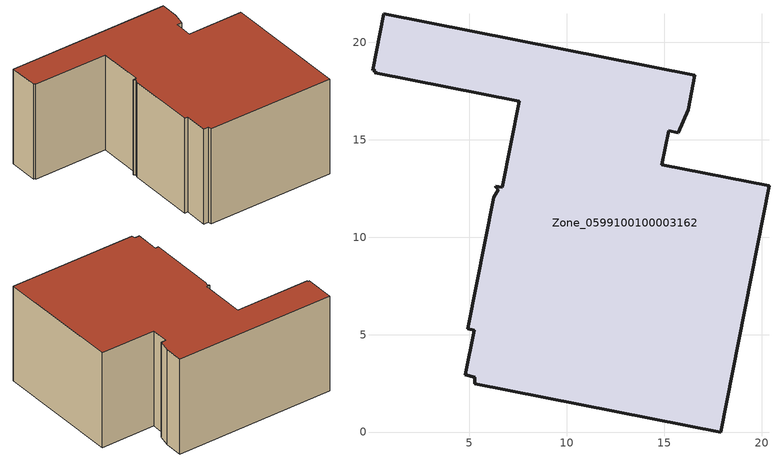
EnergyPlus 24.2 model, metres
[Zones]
Zone_0599100100003162
 floor ground (C_G): 0.59,21.46 16.57,18.32 16.23,16.56 15.71,15.37 15.23,15.47 14.88,13.73 20.38,12.65 17.89,0 5.27,2.48 5.27,2.83 4.8,2.94 5.25,5.24 4.92,5.3 6.25,12.06 6.48,12.45 6.35,12.56 6.36,12.62 6.69,12.55 7.56,16.98 0.14,18.43 0.2,18.55 0.03,18.58 z0
 wall outside (C_F): 20.38,12.65 14.88,13.73 15.23,15.47 15.71,15.37 16.23,16.56 16.57,18.32 0.59,21.46 0.03,18.58 0.2,18.55 0.14,18.43 7.56,16.98 6.69,12.55 6.36,12.62 6.35,12.56 6.48,12.45 6.25,12.06 4.92,5.3 5.25,5.24 4.8,2.94 5.27,2.83 5.27,2.48 17.89,0 20.38,12.65 z0:9.99
 roof outside (C_R): 16.23,16.56 16.57,18.32 0.59,21.46 0.03,18.58 0.2,18.55 0.14,18.43 7.56,16.98 6.69,12.55 6.36,12.62 6.35,12.56 6.48,12.45 6.25,12.06 4.92,5.3 5.25,5.24 4.8,2.94 5.27,2.83 5.27,2.48 17.89,0 20.38,12.65 14.88,13.73 15.23,15.47 15.71,15.37 z9.99
[BUILDING]
Pand.0599100100003162: North Axis=0; Terrain=City; Loads Convergence Tolerance Value=0.04; Temperature Convergence Tolerance Value=0.4; Solar Distribution=FullExterior; Maximum Number of Warmup Days=25; Minimum Number of Warmup Days=1
[Site:Location]
Rotterdam.The.Hague.AP_ZH_NLD Design_Conditions: Latitude=51.96; Longitude=4.45; Time Zone=1; Elevation=-4.5
[SITE:GROUNDTEMPERATURE:BUILDINGSURFACE]
18, 18, 18, 18, 18, 18, 18, 18, 18, 18, 18, 18
[MATERIAL] Thermal Absorptance=0.9; Solar Absorptance=0.7; Visible Absorptance=0.7
Name | Roughness | Thickness | Conductivity | Density | Specific Heat
G.D.2006-2014 | MediumSmooth | 0.15 | 0.06 | 540 | 1210
F.D.2006-2014 | Rough | 0.3 | 0.12 | 1920 | 840
R.D.2006-2014 | MediumRough | 0.2 | 0.08 | 1500 | 1000
[CONSTRUCTION]
C_G: G.D.2006-2014
C_F: F.D.2006-2014
C_R: R.D.2006-2014
[ZONE]
Zone_0599100100003162: Type=1; Multiplier=1; Ceiling Height=Autocalculate; Volume=Autocalculate; Floor Area=autocalculate; Part of Total Floor Area=Yes
[ZONEINFILTRATION:DESIGNFLOWRATE]
Infil_Zone_0599100100003162: Zone or ZoneList or Space or SpaceList=Zone_0599100100003162; Schedule=AlwaysOn; Design Flow Rate Calculation Method=Flow/Area; Flow Rate per Floor Area=0.0021; Constant Term Coefficient=1; Temperature Term Coefficient=0; Velocity Term Coefficient=0; Velocity Squared Term Coefficient=0
[HVACTEMPLATE:ZONE:IDEALLOADSAIRSYSTEM]
Zone_0599100100003162: Maximum Heating Supply Air Temperature=50; Minimum Cooling Supply Air Temperature=13; Maximum Heating Supply Air Humidity Ratio=0.0156; Minimum Cooling Supply Air Humidity Ratio=0.0077; Heating Limit=NoLimit; Cooling Limit=NoLimit; Dehumidification Control Type=ConstantSensibleHeatRatio; Cooling Sensible Heat Ratio=0.7; Dehumidification Setpoint=60; Humidification Control Type=None; Humidification Setpoint=30; Outdoor Air Method=None; Outdoor Air Flow Rate per Person=0.00944; Outdoor Air Flow Rate per Zone Floor Area=0; Outdoor Air Flow Rate per Zone=0; Demand Controlled Ventilation Type=None; Outdoor Air Economizer Type=NoEconomizer; Heat Recovery Type=None; Sensible Heat Recovery Effectiveness=0.7; Latent Heat Recovery Effectiveness=0.65
[ZONECONTROL:THERMOSTAT]
ThermostatControl_Zone_0599100100003162: Zone or ZoneList=Zone_0599100100003162; Control Type Schedule=DualSetpointControlType; Control 1=Thermostat_Zone_0599100100003162; Temperature Difference Between Cutout And Setpoint=0
[THERMOSTATSETPOINT:DUALSETPOINT]
Thermostat_Zone_0599100100003162: Heating Setpoint Temperature Schedule=HeatingSetpoint_Zone_0599100100003162; Cooling Setpoint Temperature Schedule=CoolingSetpoint_Zone_0599100100003162
[SCHEDULE:COMPACT]
HeatingSetpoint_Zone_0599100100003162: Through: 12/31, For: AllDays, Until: 24:00, 21
CoolingSetpoint_Zone_0599100100003162: Through: 12/31, For: AllDays, Until: 24:00, 24
DualSetpointControlType: Through: 12/31, For: AllDays, Until: 24:00, 4
AlwaysOn: Through: 12/31, For: AllDays, Until: 24:00, 1
